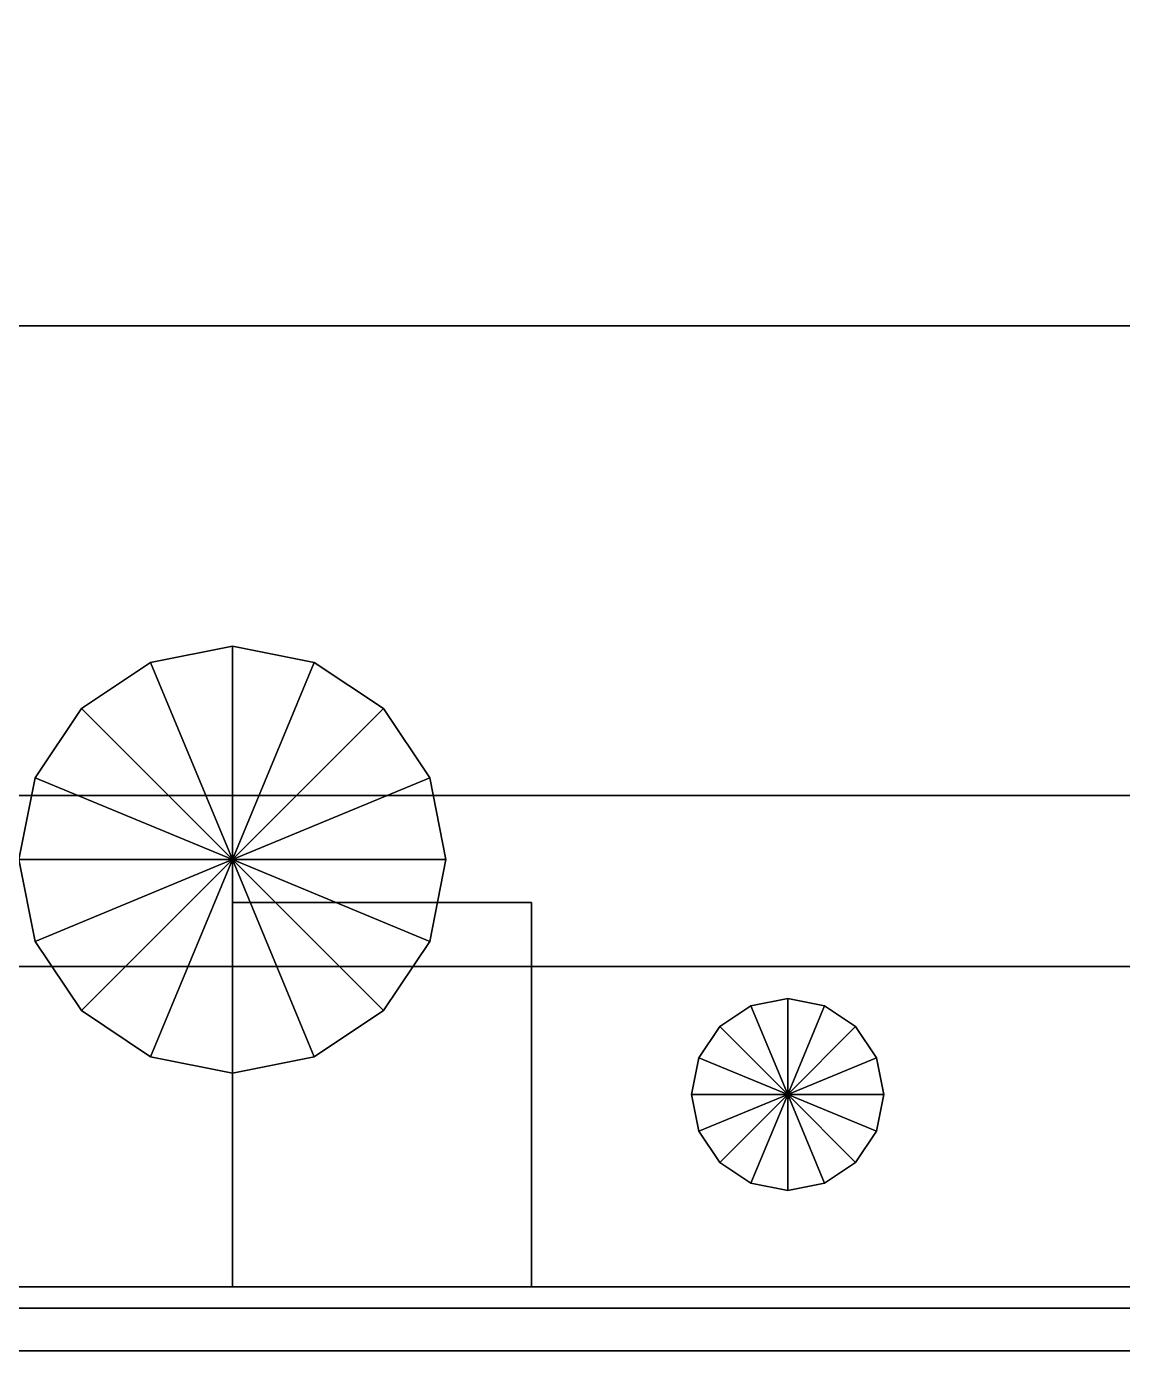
# Model space of a CAD drawing. Header units: millimetres. Extents: x -8000 to 18500, y -500 to 32500.
# Drawn here: x 5804 to 6317, y 210 to 840 of the extents above; entities that cross this region are included whole.
import ezdxf

# ---------------------------------------------------------------- set-up
doc = ezdxf.new("R2010")
doc.units = ezdxf.units.MM
for name, color, linetype in [('3D-COLUMNS', 7, 'Continuous'), ('3D-FINISH', 7, 'Continuous'), ('3D-FURNITURE', 7, 'Continuous'), ('3D-ROOF', 7, 'Continuous'), ('3D-SLABS', 7, 'Continuous')]:
    doc.layers.add(name, color=color, linetype=linetype)

msp = doc.modelspace()

# ---------------------------------------------------------------- linework, layer by layer
at = {"layer": '3D-COLUMNS', "color": 7}
for points in [[(0, 0, 3600), (0, 400, 3600), (10000, 400, 3600), (10000, 0, 3600)], [(0, 400, 3600), (0, 400, 3800), (10000, 400, 3800), (10000, 400, 3600)], [(0, 0, 3800), (10000, 0, 3800), (10000, 400, 3800), (0, 400, 3800)]]:
    msp.add_3dface(points, dxfattribs=at)
at = {"layer": '3D-FINISH', "color": 7}
for points in [[(200, 200, 590), (200, 9800, 590), (9800, 9800, 590), (9800, 200, 590)], [(200, 200, 600), (9800, 200, 600), (9800, 9800, 600), (200, 9800, 600)], [(200, 200, 3990), (200, 9800, 3990), (9800, 9800, 3990), (9800, 200, 3990)], [(200, 200, 4000), (9800, 200, 4000), (9800, 9800, 4000), (200, 9800, 4000)]]:
    msp.add_3dface(points, dxfattribs=at)
at = {"layer": '3D-FURNITURE', "color": 7}
for points in [[(5600, 250, 600), (5600, 700, 600), (6600, 700, 600), (6600, 250, 600)], [(5600, 700, 600), (5600, 700, 1450), (6600, 700, 1450), (6600, 700, 600)], [(5600, 250, 1450), (6600, 250, 1450), (6600, 700, 1450), (5600, 700, 1450)], [(5900, 550, 1450), (5861.73, 542.39, 1450), (5861.73, 542.39, 1730), (5900, 550, 1730)], [(5900, 450, 1730), (5900, 550, 1730), (5861.73, 542.39, 1730), (5900, 450, 1730)], [(5900, 450, 1450), (5861.73, 542.39, 1450), (5900, 550, 1450), (5900, 450, 1450)], [(5938.27, 542.39, 1450), (5900, 550, 1450), (5900, 550, 1730), (5938.27, 542.39, 1730)], [(5900, 450, 1730), (5938.27, 542.39, 1730), (5900, 550, 1730), (5900, 450, 1730)], [(5900, 450, 1450), (5900, 550, 1450), (5938.27, 542.39, 1450), (5900, 450, 1450)], [(5861.73, 542.39, 1450), (5829.29, 520.71, 1450), (5829.29, 520.71, 1730), (5861.73, 542.39, 1730)], [(5900, 450, 1730), (5861.73, 542.39, 1730), (5829.29, 520.71, 1730), (5900, 450, 1730)], [(5900, 450, 1450), (5829.29, 520.71, 1450), (5861.73, 542.39, 1450), (5900, 450, 1450)], [(5900, 450, 1730), (5970.71, 520.71, 1730), (5938.27, 542.39, 1730), (5900, 450, 1730)], [(5900, 450, 1450), (5938.27, 542.39, 1450), (5970.71, 520.71, 1450), (5900, 450, 1450)], [(5970.71, 520.71, 1450), (5938.27, 542.39, 1450), (5938.27, 542.39, 1730), (5970.71, 520.71, 1730)], [(5829.29, 520.71, 1450), (5807.61, 488.27, 1450), (5807.61, 488.27, 1730), (5829.29, 520.71, 1730)], [(5900, 450, 1730), (5829.29, 520.71, 1730), (5807.61, 488.27, 1730), (5900, 450, 1730)], [(5900, 450, 1450), (5807.61, 488.27, 1450), (5829.29, 520.71, 1450), (5900, 450, 1450)], [(5900, 450, 1730), (5992.39, 488.27, 1730), (5970.71, 520.71, 1730), (5900, 450, 1730)], [(5900, 450, 1450), (5970.71, 520.71, 1450), (5992.39, 488.27, 1450), (5900, 450, 1450)], [(5992.39, 488.27, 1450), (5970.71, 520.71, 1450), (5970.71, 520.71, 1730), (5992.39, 488.27, 1730)], [(5807.61, 488.27, 1450), (5800, 450, 1450), (5800, 450, 1730), (5807.61, 488.27, 1730)], [(5900, 450, 1730), (5807.61, 488.27, 1730), (5800, 450, 1730), (5900, 450, 1730)], [(5900, 450, 1450), (5800, 450, 1450), (5807.61, 488.27, 1450), (5900, 450, 1450)], [(5900, 450, 1730), (6000, 450, 1730), (5992.39, 488.27, 1730), (5900, 450, 1730)], [(5900, 450, 1450), (5992.39, 488.27, 1450), (6000, 450, 1450), (5900, 450, 1450)], [(6000, 450, 1450), (5992.39, 488.27, 1450), (5992.39, 488.27, 1730), (6000, 450, 1730)], [(4500, 220, 4350), (4500, 480, 4350), (7700, 480, 4350), (7700, 220, 4350)], [(4500, 480, 4350), (4500, 480, 4375), (7700, 480, 4375), (7700, 480, 4350)], [(4500, 220, 4375), (7700, 220, 4375), (7700, 480, 4375), (4500, 480, 4375)], [(4500, 220, 4800), (4500, 480, 4800), (7700, 480, 4800), (7700, 220, 4800)], [(4500, 480, 4800), (4500, 480, 4825), (7700, 480, 4825), (7700, 480, 4800)], [(4500, 220, 4825), (7700, 220, 4825), (7700, 480, 4825), (4500, 480, 4825)], [(4500, 220, 5250), (4500, 480, 5250), (7700, 480, 5250), (7700, 220, 5250)], [(4500, 480, 5250), (4500, 480, 5275), (7700, 480, 5275), (7700, 480, 5250)], [(4500, 220, 5275), (7700, 220, 5275), (7700, 480, 5275), (4500, 480, 5275)], [(4500, 220, 5700), (4500, 480, 5700), (7700, 480, 5700), (7700, 220, 5700)], [(4500, 480, 5700), (4500, 480, 5725), (7700, 480, 5725), (7700, 480, 5700)], [(4500, 220, 5725), (7700, 220, 5725), (7700, 480, 5725), (4500, 480, 5725)], [(4500, 220, 6150), (4500, 480, 6150), (7700, 480, 6150), (7700, 220, 6150)], [(4500, 480, 6150), (4500, 480, 6175), (7700, 480, 6175), (7700, 480, 6150)], [(4500, 220, 6175), (7700, 220, 6175), (7700, 480, 6175), (4500, 480, 6175)], [(5800, 450, 1450), (5807.61, 411.73, 1450), (5807.61, 411.73, 1730), (5800, 450, 1730)], [(5900, 450, 1730), (5800, 450, 1730), (5807.61, 411.73, 1730), (5900, 450, 1730)], [(5900, 450, 1450), (5807.61, 411.73, 1450), (5800, 450, 1450), (5900, 450, 1450)], [(5900, 450, 1730), (5807.61, 411.73, 1730), (5829.29, 379.29, 1730), (5900, 450, 1730)], [(5900, 450, 1450), (5829.29, 379.29, 1450), (5807.61, 411.73, 1450), (5900, 450, 1450)], [(5900, 450, 1730), (5829.29, 379.29, 1730), (5861.73, 357.61, 1730), (5900, 450, 1730)], [(5900, 450, 1450), (5861.73, 357.61, 1450), (5829.29, 379.29, 1450), (5900, 450, 1450)], [(5900, 450, 1730), (5861.73, 357.61, 1730), (5900, 350, 1730), (5900, 450, 1730)], [(5900, 450, 1450), (5900, 350, 1450), (5861.73, 357.61, 1450), (5900, 450, 1450)], [(5900, 450, 1730), (5900, 350, 1730), (5938.27, 357.61, 1730), (5900, 450, 1730)], [(5900, 450, 1450), (5938.27, 357.61, 1450), (5900, 350, 1450), (5900, 450, 1450)], [(5900, 450, 1730), (5938.27, 357.61, 1730), (5970.71, 379.29, 1730), (5900, 450, 1730)], [(5900, 450, 1450), (5970.71, 379.29, 1450), (5938.27, 357.61, 1450), (5900, 450, 1450)], [(5900, 450, 1730), (5970.71, 379.29, 1730), (5992.39, 411.73, 1730), (5900, 450, 1730)], [(5900, 450, 1450), (5992.39, 411.73, 1450), (5970.71, 379.29, 1450), (5900, 450, 1450)], [(5900, 450, 1730), (5992.39, 411.73, 1730), (6000, 450, 1730), (5900, 450, 1730)], [(5900, 450, 1450), (6000, 450, 1450), (5992.39, 411.73, 1450), (5900, 450, 1450)], [(5992.39, 411.73, 1450), (6000, 450, 1450), (6000, 450, 1730), (5992.39, 411.73, 1730)], [(5900, 250, 4375), (5900, 430, 4375), (6040, 430, 4375), (6040, 250, 4375)], [(5900, 430, 4375), (5900, 430, 4555), (6040, 430, 4555), (6040, 430, 4375)], [(5900, 250, 4375), (5900, 250, 4555), (5900, 430, 4555), (5900, 430, 4375)], [(5900, 250, 4555), (6040, 250, 4555), (6040, 430, 4555), (5900, 430, 4555)], [(5900, 250, 4825), (5900, 430, 4825), (6040, 430, 4825), (6040, 250, 4825)], [(5900, 430, 4825), (5900, 430, 5005), (6040, 430, 5005), (6040, 430, 4825)], [(5900, 250, 4825), (5900, 250, 5005), (5900, 430, 5005), (5900, 430, 4825)], [(5900, 250, 5005), (6040, 250, 5005), (6040, 430, 5005), (5900, 430, 5005)], [(5900, 250, 5275), (5900, 430, 5275), (6040, 430, 5275), (6040, 250, 5275)], [(5900, 430, 5275), (5900, 430, 5455), (6040, 430, 5455), (6040, 430, 5275)], [(5900, 250, 5275), (5900, 250, 5455), (5900, 430, 5455), (5900, 430, 5275)], [(5900, 250, 5455), (6040, 250, 5455), (6040, 430, 5455), (5900, 430, 5455)], [(5900, 250, 5725), (5900, 430, 5725), (6040, 430, 5725), (6040, 250, 5725)], [(5900, 430, 5725), (5900, 430, 5905), (6040, 430, 5905), (6040, 430, 5725)], [(5900, 250, 5725), (5900, 250, 5905), (5900, 430, 5905), (5900, 430, 5725)], [(5900, 250, 5905), (6040, 250, 5905), (6040, 430, 5905), (5900, 430, 5905)], [(5900, 250, 6175), (5900, 430, 6175), (6040, 430, 6175), (6040, 250, 6175)], [(5900, 430, 6175), (5900, 430, 6355), (6040, 430, 6355), (6040, 430, 6175)], [(5900, 250, 6175), (5900, 250, 6355), (5900, 430, 6355), (5900, 430, 6175)], [(5900, 250, 6355), (6040, 250, 6355), (6040, 430, 6355), (5900, 430, 6355)], [(6040, 250, 4375), (6040, 430, 4375), (6040, 430, 4555), (6040, 250, 4555)], [(6040, 250, 4825), (6040, 430, 4825), (6040, 430, 5005), (6040, 250, 5005)], [(6040, 250, 5275), (6040, 430, 5275), (6040, 430, 5455), (6040, 250, 5455)], [(6040, 250, 5725), (6040, 430, 5725), (6040, 430, 5905), (6040, 250, 5905)], [(6040, 250, 6175), (6040, 430, 6175), (6040, 430, 6355), (6040, 250, 6355)], [(5807.61, 411.73, 1450), (5829.29, 379.29, 1450), (5829.29, 379.29, 1730), (5807.61, 411.73, 1730)], [(5970.71, 379.29, 1450), (5992.39, 411.73, 1450), (5992.39, 411.73, 1730), (5970.71, 379.29, 1730)], [(6160, 385, 4375), (6142.78, 381.57, 4375), (6142.78, 381.57, 4515), (6160, 385, 4515)], [(6160, 340, 4515), (6160, 385, 4515), (6142.78, 381.57, 4515), (6160, 340, 4515)], [(6160, 340, 4375), (6142.78, 381.57, 4375), (6160, 385, 4375), (6160, 340, 4375)], [(6160, 385, 4825), (6142.78, 381.57, 4825), (6142.78, 381.57, 4965), (6160, 385, 4965)], [(6160, 340, 4965), (6160, 385, 4965), (6142.78, 381.57, 4965), (6160, 340, 4965)], [(6160, 340, 4825), (6142.78, 381.57, 4825), (6160, 385, 4825), (6160, 340, 4825)], [(6160, 385, 5275), (6142.78, 381.57, 5275), (6142.78, 381.57, 5415), (6160, 385, 5415)], [(6160, 340, 5415), (6160, 385, 5415), (6142.78, 381.57, 5415), (6160, 340, 5415)], [(6160, 340, 5275), (6142.78, 381.57, 5275), (6160, 385, 5275), (6160, 340, 5275)], [(6160, 385, 5725), (6142.78, 381.57, 5725), (6142.78, 381.57, 5865), (6160, 385, 5865)], [(6160, 340, 5865), (6160, 385, 5865), (6142.78, 381.57, 5865), (6160, 340, 5865)], [(6160, 340, 5725), (6142.78, 381.57, 5725), (6160, 385, 5725), (6160, 340, 5725)], [(6160, 385, 6175), (6142.78, 381.57, 6175), (6142.78, 381.57, 6315), (6160, 385, 6315)], [(6160, 340, 6315), (6160, 385, 6315), (6142.78, 381.57, 6315), (6160, 340, 6315)], [(6160, 340, 6175), (6142.78, 381.57, 6175), (6160, 385, 6175), (6160, 340, 6175)], [(6177.22, 381.57, 4375), (6160, 385, 4375), (6160, 385, 4515), (6177.22, 381.57, 4515)], [(6160, 340, 4515), (6177.22, 381.57, 4515), (6160, 385, 4515), (6160, 340, 4515)], [(6160, 340, 4375), (6160, 385, 4375), (6177.22, 381.57, 4375), (6160, 340, 4375)], [(6177.22, 381.57, 4825), (6160, 385, 4825), (6160, 385, 4965), (6177.22, 381.57, 4965)], [(6160, 340, 4965), (6177.22, 381.57, 4965), (6160, 385, 4965), (6160, 340, 4965)], [(6160, 340, 4825), (6160, 385, 4825), (6177.22, 381.57, 4825), (6160, 340, 4825)], [(6177.22, 381.57, 5275), (6160, 385, 5275), (6160, 385, 5415), (6177.22, 381.57, 5415)], [(6160, 340, 5415), (6177.22, 381.57, 5415), (6160, 385, 5415), (6160, 340, 5415)], [(6160, 340, 5275), (6160, 385, 5275), (6177.22, 381.57, 5275), (6160, 340, 5275)], [(6177.22, 381.57, 5725), (6160, 385, 5725), (6160, 385, 5865), (6177.22, 381.57, 5865)], [(6160, 340, 5865), (6177.22, 381.57, 5865), (6160, 385, 5865), (6160, 340, 5865)], [(6160, 340, 5725), (6160, 385, 5725), (6177.22, 381.57, 5725), (6160, 340, 5725)], [(6177.22, 381.57, 6175), (6160, 385, 6175), (6160, 385, 6315), (6177.22, 381.57, 6315)], [(6160, 340, 6315), (6177.22, 381.57, 6315), (6160, 385, 6315), (6160, 340, 6315)], [(6160, 340, 6175), (6160, 385, 6175), (6177.22, 381.57, 6175), (6160, 340, 6175)], [(5829.29, 379.29, 1450), (5861.73, 357.61, 1450), (5861.73, 357.61, 1730), (5829.29, 379.29, 1730)], [(5938.27, 357.61, 1450), (5970.71, 379.29, 1450), (5970.71, 379.29, 1730), (5938.27, 357.61, 1730)], [(6142.78, 381.57, 4375), (6128.18, 371.82, 4375), (6128.18, 371.82, 4515), (6142.78, 381.57, 4515)], [(6160, 340, 4515), (6142.78, 381.57, 4515), (6128.18, 371.82, 4515), (6160, 340, 4515)], [(6160, 340, 4375), (6128.18, 371.82, 4375), (6142.78, 381.57, 4375), (6160, 340, 4375)], [(6142.78, 381.57, 4825), (6128.18, 371.82, 4825), (6128.18, 371.82, 4965), (6142.78, 381.57, 4965)], [(6160, 340, 4965), (6142.78, 381.57, 4965), (6128.18, 371.82, 4965), (6160, 340, 4965)], [(6160, 340, 4825), (6128.18, 371.82, 4825), (6142.78, 381.57, 4825), (6160, 340, 4825)], [(6142.78, 381.57, 5275), (6128.18, 371.82, 5275), (6128.18, 371.82, 5415), (6142.78, 381.57, 5415)], [(6160, 340, 5415), (6142.78, 381.57, 5415), (6128.18, 371.82, 5415), (6160, 340, 5415)], [(6160, 340, 5275), (6128.18, 371.82, 5275), (6142.78, 381.57, 5275), (6160, 340, 5275)], [(6142.78, 381.57, 5725), (6128.18, 371.82, 5725), (6128.18, 371.82, 5865), (6142.78, 381.57, 5865)], [(6160, 340, 5865), (6142.78, 381.57, 5865), (6128.18, 371.82, 5865), (6160, 340, 5865)], [(6160, 340, 5725), (6128.18, 371.82, 5725), (6142.78, 381.57, 5725), (6160, 340, 5725)], [(6142.78, 381.57, 6175), (6128.18, 371.82, 6175), (6128.18, 371.82, 6315), (6142.78, 381.57, 6315)], [(6160, 340, 6315), (6142.78, 381.57, 6315), (6128.18, 371.82, 6315), (6160, 340, 6315)], [(6160, 340, 6175), (6128.18, 371.82, 6175), (6142.78, 381.57, 6175), (6160, 340, 6175)], [(6160, 340, 4515), (6191.82, 371.82, 4515), (6177.22, 381.57, 4515), (6160, 340, 4515)], [(6160, 340, 4375), (6177.22, 381.57, 4375), (6191.82, 371.82, 4375), (6160, 340, 4375)], [(6160, 340, 4965), (6191.82, 371.82, 4965), (6177.22, 381.57, 4965), (6160, 340, 4965)], [(6160, 340, 4825), (6177.22, 381.57, 4825), (6191.82, 371.82, 4825), (6160, 340, 4825)], [(6160, 340, 5415), (6191.82, 371.82, 5415), (6177.22, 381.57, 5415), (6160, 340, 5415)], [(6160, 340, 5275), (6177.22, 381.57, 5275), (6191.82, 371.82, 5275), (6160, 340, 5275)], [(6160, 340, 5865), (6191.82, 371.82, 5865), (6177.22, 381.57, 5865), (6160, 340, 5865)], [(6160, 340, 5725), (6177.22, 381.57, 5725), (6191.82, 371.82, 5725), (6160, 340, 5725)], [(6160, 340, 6315), (6191.82, 371.82, 6315), (6177.22, 381.57, 6315), (6160, 340, 6315)], [(6160, 340, 6175), (6177.22, 381.57, 6175), (6191.82, 371.82, 6175), (6160, 340, 6175)], [(6191.82, 371.82, 4375), (6177.22, 381.57, 4375), (6177.22, 381.57, 4515), (6191.82, 371.82, 4515)], [(6191.82, 371.82, 4825), (6177.22, 381.57, 4825), (6177.22, 381.57, 4965), (6191.82, 371.82, 4965)], [(6191.82, 371.82, 5275), (6177.22, 381.57, 5275), (6177.22, 381.57, 5415), (6191.82, 371.82, 5415)], [(6191.82, 371.82, 5725), (6177.22, 381.57, 5725), (6177.22, 381.57, 5865), (6191.82, 371.82, 5865)], [(6191.82, 371.82, 6175), (6177.22, 381.57, 6175), (6177.22, 381.57, 6315), (6191.82, 371.82, 6315)], [(6128.18, 371.82, 4375), (6118.43, 357.22, 4375), (6118.43, 357.22, 4515), (6128.18, 371.82, 4515)], [(6160, 340, 4515), (6128.18, 371.82, 4515), (6118.43, 357.22, 4515), (6160, 340, 4515)], [(6160, 340, 4375), (6118.43, 357.22, 4375), (6128.18, 371.82, 4375), (6160, 340, 4375)], [(6128.18, 371.82, 4825), (6118.43, 357.22, 4825), (6118.43, 357.22, 4965), (6128.18, 371.82, 4965)], [(6160, 340, 4965), (6128.18, 371.82, 4965), (6118.43, 357.22, 4965), (6160, 340, 4965)], [(6160, 340, 4825), (6118.43, 357.22, 4825), (6128.18, 371.82, 4825), (6160, 340, 4825)], [(6128.18, 371.82, 5275), (6118.43, 357.22, 5275), (6118.43, 357.22, 5415), (6128.18, 371.82, 5415)], [(6160, 340, 5415), (6128.18, 371.82, 5415), (6118.43, 357.22, 5415), (6160, 340, 5415)], [(6160, 340, 5275), (6118.43, 357.22, 5275), (6128.18, 371.82, 5275), (6160, 340, 5275)], [(6128.18, 371.82, 5725), (6118.43, 357.22, 5725), (6118.43, 357.22, 5865), (6128.18, 371.82, 5865)], [(6160, 340, 5865), (6128.18, 371.82, 5865), (6118.43, 357.22, 5865), (6160, 340, 5865)], [(6160, 340, 5725), (6118.43, 357.22, 5725), (6128.18, 371.82, 5725), (6160, 340, 5725)], [(6128.18, 371.82, 6175), (6118.43, 357.22, 6175), (6118.43, 357.22, 6315), (6128.18, 371.82, 6315)], [(6160, 340, 6315), (6128.18, 371.82, 6315), (6118.43, 357.22, 6315), (6160, 340, 6315)], [(6160, 340, 6175), (6118.43, 357.22, 6175), (6128.18, 371.82, 6175), (6160, 340, 6175)], [(6160, 340, 4515), (6201.57, 357.22, 4515), (6191.82, 371.82, 4515), (6160, 340, 4515)], [(6160, 340, 4375), (6191.82, 371.82, 4375), (6201.57, 357.22, 4375), (6160, 340, 4375)], [(6160, 340, 4965), (6201.57, 357.22, 4965), (6191.82, 371.82, 4965), (6160, 340, 4965)], [(6160, 340, 4825), (6191.82, 371.82, 4825), (6201.57, 357.22, 4825), (6160, 340, 4825)], [(6160, 340, 5415), (6201.57, 357.22, 5415), (6191.82, 371.82, 5415), (6160, 340, 5415)], [(6160, 340, 5275), (6191.82, 371.82, 5275), (6201.57, 357.22, 5275), (6160, 340, 5275)], [(6160, 340, 5865), (6201.57, 357.22, 5865), (6191.82, 371.82, 5865), (6160, 340, 5865)], [(6160, 340, 5725), (6191.82, 371.82, 5725), (6201.57, 357.22, 5725), (6160, 340, 5725)], [(6160, 340, 6315), (6201.57, 357.22, 6315), (6191.82, 371.82, 6315), (6160, 340, 6315)], [(6160, 340, 6175), (6191.82, 371.82, 6175), (6201.57, 357.22, 6175), (6160, 340, 6175)], [(6201.57, 357.22, 4375), (6191.82, 371.82, 4375), (6191.82, 371.82, 4515), (6201.57, 357.22, 4515)], [(6201.57, 357.22, 4825), (6191.82, 371.82, 4825), (6191.82, 371.82, 4965), (6201.57, 357.22, 4965)], [(6201.57, 357.22, 5275), (6191.82, 371.82, 5275), (6191.82, 371.82, 5415), (6201.57, 357.22, 5415)], [(6201.57, 357.22, 5725), (6191.82, 371.82, 5725), (6191.82, 371.82, 5865), (6201.57, 357.22, 5865)], [(6201.57, 357.22, 6175), (6191.82, 371.82, 6175), (6191.82, 371.82, 6315), (6201.57, 357.22, 6315)], [(5861.73, 357.61, 1450), (5900, 350, 1450), (5900, 350, 1730), (5861.73, 357.61, 1730)], [(5900, 350, 1450), (5938.27, 357.61, 1450), (5938.27, 357.61, 1730), (5900, 350, 1730)], [(6118.43, 357.22, 4375), (6115, 340, 4375), (6115, 340, 4515), (6118.43, 357.22, 4515)], [(6160, 340, 4515), (6118.43, 357.22, 4515), (6115, 340, 4515), (6160, 340, 4515)], [(6160, 340, 4375), (6115, 340, 4375), (6118.43, 357.22, 4375), (6160, 340, 4375)], [(6118.43, 357.22, 4825), (6115, 340, 4825), (6115, 340, 4965), (6118.43, 357.22, 4965)], [(6160, 340, 4965), (6118.43, 357.22, 4965), (6115, 340, 4965), (6160, 340, 4965)], [(6160, 340, 4825), (6115, 340, 4825), (6118.43, 357.22, 4825), (6160, 340, 4825)], [(6118.43, 357.22, 5275), (6115, 340, 5275), (6115, 340, 5415), (6118.43, 357.22, 5415)], [(6160, 340, 5415), (6118.43, 357.22, 5415), (6115, 340, 5415), (6160, 340, 5415)], [(6160, 340, 5275), (6115, 340, 5275), (6118.43, 357.22, 5275), (6160, 340, 5275)], [(6118.43, 357.22, 5725), (6115, 340, 5725), (6115, 340, 5865), (6118.43, 357.22, 5865)], [(6160, 340, 5865), (6118.43, 357.22, 5865), (6115, 340, 5865), (6160, 340, 5865)], [(6160, 340, 5725), (6115, 340, 5725), (6118.43, 357.22, 5725), (6160, 340, 5725)], [(6118.43, 357.22, 6175), (6115, 340, 6175), (6115, 340, 6315), (6118.43, 357.22, 6315)], [(6160, 340, 6315), (6118.43, 357.22, 6315), (6115, 340, 6315), (6160, 340, 6315)], [(6160, 340, 6175), (6115, 340, 6175), (6118.43, 357.22, 6175), (6160, 340, 6175)], [(6160, 340, 4515), (6205, 340, 4515), (6201.57, 357.22, 4515), (6160, 340, 4515)], [(6160, 340, 4375), (6201.57, 357.22, 4375), (6205, 340, 4375), (6160, 340, 4375)], [(6160, 340, 4965), (6205, 340, 4965), (6201.57, 357.22, 4965), (6160, 340, 4965)], [(6160, 340, 4825), (6201.57, 357.22, 4825), (6205, 340, 4825), (6160, 340, 4825)], [(6160, 340, 5415), (6205, 340, 5415), (6201.57, 357.22, 5415), (6160, 340, 5415)], [(6160, 340, 5275), (6201.57, 357.22, 5275), (6205, 340, 5275), (6160, 340, 5275)], [(6160, 340, 5865), (6205, 340, 5865), (6201.57, 357.22, 5865), (6160, 340, 5865)], [(6160, 340, 5725), (6201.57, 357.22, 5725), (6205, 340, 5725), (6160, 340, 5725)], [(6160, 340, 6315), (6205, 340, 6315), (6201.57, 357.22, 6315), (6160, 340, 6315)], [(6160, 340, 6175), (6201.57, 357.22, 6175), (6205, 340, 6175), (6160, 340, 6175)], [(6205, 340, 4375), (6201.57, 357.22, 4375), (6201.57, 357.22, 4515), (6205, 340, 4515)], [(6205, 340, 4825), (6201.57, 357.22, 4825), (6201.57, 357.22, 4965), (6205, 340, 4965)], [(6205, 340, 5275), (6201.57, 357.22, 5275), (6201.57, 357.22, 5415), (6205, 340, 5415)], [(6205, 340, 5725), (6201.57, 357.22, 5725), (6201.57, 357.22, 5865), (6205, 340, 5865)], [(6205, 340, 6175), (6201.57, 357.22, 6175), (6201.57, 357.22, 6315), (6205, 340, 6315)], [(6115, 340, 4375), (6118.43, 322.78, 4375), (6118.43, 322.78, 4515), (6115, 340, 4515)], [(6160, 340, 4515), (6115, 340, 4515), (6118.43, 322.78, 4515), (6160, 340, 4515)], [(6160, 340, 4375), (6118.43, 322.78, 4375), (6115, 340, 4375), (6160, 340, 4375)], [(6115, 340, 4825), (6118.43, 322.78, 4825), (6118.43, 322.78, 4965), (6115, 340, 4965)], [(6160, 340, 4965), (6115, 340, 4965), (6118.43, 322.78, 4965), (6160, 340, 4965)], [(6160, 340, 4825), (6118.43, 322.78, 4825), (6115, 340, 4825), (6160, 340, 4825)], [(6115, 340, 5275), (6118.43, 322.78, 5275), (6118.43, 322.78, 5415), (6115, 340, 5415)], [(6160, 340, 5415), (6115, 340, 5415), (6118.43, 322.78, 5415), (6160, 340, 5415)], [(6160, 340, 5275), (6118.43, 322.78, 5275), (6115, 340, 5275), (6160, 340, 5275)], [(6115, 340, 5725), (6118.43, 322.78, 5725), (6118.43, 322.78, 5865), (6115, 340, 5865)], [(6160, 340, 5865), (6115, 340, 5865), (6118.43, 322.78, 5865), (6160, 340, 5865)], [(6160, 340, 5725), (6118.43, 322.78, 5725), (6115, 340, 5725), (6160, 340, 5725)], [(6115, 340, 6175), (6118.43, 322.78, 6175), (6118.43, 322.78, 6315), (6115, 340, 6315)], [(6160, 340, 6315), (6115, 340, 6315), (6118.43, 322.78, 6315), (6160, 340, 6315)], [(6160, 340, 6175), (6118.43, 322.78, 6175), (6115, 340, 6175), (6160, 340, 6175)], [(6160, 340, 4515), (6118.43, 322.78, 4515), (6128.18, 308.18, 4515), (6160, 340, 4515)], [(6160, 340, 4375), (6128.18, 308.18, 4375), (6118.43, 322.78, 4375), (6160, 340, 4375)], [(6160, 340, 4965), (6118.43, 322.78, 4965), (6128.18, 308.18, 4965), (6160, 340, 4965)], [(6160, 340, 4825), (6128.18, 308.18, 4825), (6118.43, 322.78, 4825), (6160, 340, 4825)], [(6160, 340, 5415), (6118.43, 322.78, 5415), (6128.18, 308.18, 5415), (6160, 340, 5415)], [(6160, 340, 5275), (6128.18, 308.18, 5275), (6118.43, 322.78, 5275), (6160, 340, 5275)], [(6160, 340, 5865), (6118.43, 322.78, 5865), (6128.18, 308.18, 5865), (6160, 340, 5865)], [(6160, 340, 5725), (6128.18, 308.18, 5725), (6118.43, 322.78, 5725), (6160, 340, 5725)], [(6160, 340, 6315), (6118.43, 322.78, 6315), (6128.18, 308.18, 6315), (6160, 340, 6315)], [(6160, 340, 6175), (6128.18, 308.18, 6175), (6118.43, 322.78, 6175), (6160, 340, 6175)], [(6160, 340, 4515), (6128.18, 308.18, 4515), (6142.78, 298.43, 4515), (6160, 340, 4515)], [(6160, 340, 4375), (6142.78, 298.43, 4375), (6128.18, 308.18, 4375), (6160, 340, 4375)], [(6160, 340, 4965), (6128.18, 308.18, 4965), (6142.78, 298.43, 4965), (6160, 340, 4965)], [(6160, 340, 4825), (6142.78, 298.43, 4825), (6128.18, 308.18, 4825), (6160, 340, 4825)], [(6160, 340, 5415), (6128.18, 308.18, 5415), (6142.78, 298.43, 5415), (6160, 340, 5415)], [(6160, 340, 5275), (6142.78, 298.43, 5275), (6128.18, 308.18, 5275), (6160, 340, 5275)], [(6160, 340, 5865), (6128.18, 308.18, 5865), (6142.78, 298.43, 5865), (6160, 340, 5865)], [(6160, 340, 5725), (6142.78, 298.43, 5725), (6128.18, 308.18, 5725), (6160, 340, 5725)], [(6160, 340, 6315), (6128.18, 308.18, 6315), (6142.78, 298.43, 6315), (6160, 340, 6315)], [(6160, 340, 6175), (6142.78, 298.43, 6175), (6128.18, 308.18, 6175), (6160, 340, 6175)], [(6160, 340, 4515), (6142.78, 298.43, 4515), (6160, 295, 4515), (6160, 340, 4515)], [(6160, 340, 4375), (6160, 295, 4375), (6142.78, 298.43, 4375), (6160, 340, 4375)], [(6160, 340, 4965), (6142.78, 298.43, 4965), (6160, 295, 4965), (6160, 340, 4965)], [(6160, 340, 4825), (6160, 295, 4825), (6142.78, 298.43, 4825), (6160, 340, 4825)], [(6160, 340, 5415), (6142.78, 298.43, 5415), (6160, 295, 5415), (6160, 340, 5415)], [(6160, 340, 5275), (6160, 295, 5275), (6142.78, 298.43, 5275), (6160, 340, 5275)], [(6160, 340, 5865), (6142.78, 298.43, 5865), (6160, 295, 5865), (6160, 340, 5865)], [(6160, 340, 5725), (6160, 295, 5725), (6142.78, 298.43, 5725), (6160, 340, 5725)], [(6160, 340, 6315), (6142.78, 298.43, 6315), (6160, 295, 6315), (6160, 340, 6315)], [(6160, 340, 6175), (6160, 295, 6175), (6142.78, 298.43, 6175), (6160, 340, 6175)], [(6160, 340, 4515), (6160, 295, 4515), (6177.22, 298.43, 4515), (6160, 340, 4515)], [(6160, 340, 4375), (6177.22, 298.43, 4375), (6160, 295, 4375), (6160, 340, 4375)], [(6160, 340, 4515), (6177.22, 298.43, 4515), (6191.82, 308.18, 4515), (6160, 340, 4515)], [(6160, 340, 4375), (6191.82, 308.18, 4375), (6177.22, 298.43, 4375), (6160, 340, 4375)], [(6160, 340, 4515), (6191.82, 308.18, 4515), (6201.57, 322.78, 4515), (6160, 340, 4515)], [(6160, 340, 4375), (6201.57, 322.78, 4375), (6191.82, 308.18, 4375), (6160, 340, 4375)], [(6160, 340, 4515), (6201.57, 322.78, 4515), (6205, 340, 4515), (6160, 340, 4515)], [(6160, 340, 4375), (6205, 340, 4375), (6201.57, 322.78, 4375), (6160, 340, 4375)], [(6160, 340, 4965), (6160, 295, 4965), (6177.22, 298.43, 4965), (6160, 340, 4965)], [(6160, 340, 4825), (6177.22, 298.43, 4825), (6160, 295, 4825), (6160, 340, 4825)], [(6160, 340, 4965), (6177.22, 298.43, 4965), (6191.82, 308.18, 4965), (6160, 340, 4965)], [(6160, 340, 4825), (6191.82, 308.18, 4825), (6177.22, 298.43, 4825), (6160, 340, 4825)], [(6160, 340, 4965), (6191.82, 308.18, 4965), (6201.57, 322.78, 4965), (6160, 340, 4965)], [(6160, 340, 4825), (6201.57, 322.78, 4825), (6191.82, 308.18, 4825), (6160, 340, 4825)], [(6160, 340, 4965), (6201.57, 322.78, 4965), (6205, 340, 4965), (6160, 340, 4965)], [(6160, 340, 4825), (6205, 340, 4825), (6201.57, 322.78, 4825), (6160, 340, 4825)], [(6160, 340, 5415), (6160, 295, 5415), (6177.22, 298.43, 5415), (6160, 340, 5415)], [(6160, 340, 5275), (6177.22, 298.43, 5275), (6160, 295, 5275), (6160, 340, 5275)], [(6160, 340, 5415), (6177.22, 298.43, 5415), (6191.82, 308.18, 5415), (6160, 340, 5415)], [(6160, 340, 5275), (6191.82, 308.18, 5275), (6177.22, 298.43, 5275), (6160, 340, 5275)], [(6160, 340, 5415), (6191.82, 308.18, 5415), (6201.57, 322.78, 5415), (6160, 340, 5415)], [(6160, 340, 5275), (6201.57, 322.78, 5275), (6191.82, 308.18, 5275), (6160, 340, 5275)], [(6160, 340, 5415), (6201.57, 322.78, 5415), (6205, 340, 5415), (6160, 340, 5415)], [(6160, 340, 5275), (6205, 340, 5275), (6201.57, 322.78, 5275), (6160, 340, 5275)], [(6160, 340, 5865), (6160, 295, 5865), (6177.22, 298.43, 5865), (6160, 340, 5865)], [(6160, 340, 5725), (6177.22, 298.43, 5725), (6160, 295, 5725), (6160, 340, 5725)], [(6160, 340, 5865), (6177.22, 298.43, 5865), (6191.82, 308.18, 5865), (6160, 340, 5865)], [(6160, 340, 5725), (6191.82, 308.18, 5725), (6177.22, 298.43, 5725), (6160, 340, 5725)], [(6160, 340, 5865), (6191.82, 308.18, 5865), (6201.57, 322.78, 5865), (6160, 340, 5865)], [(6160, 340, 5725), (6201.57, 322.78, 5725), (6191.82, 308.18, 5725), (6160, 340, 5725)], [(6160, 340, 5865), (6201.57, 322.78, 5865), (6205, 340, 5865), (6160, 340, 5865)], [(6160, 340, 5725), (6205, 340, 5725), (6201.57, 322.78, 5725), (6160, 340, 5725)], [(6160, 340, 6315), (6160, 295, 6315), (6177.22, 298.43, 6315), (6160, 340, 6315)], [(6160, 340, 6175), (6177.22, 298.43, 6175), (6160, 295, 6175), (6160, 340, 6175)], [(6160, 340, 6315), (6177.22, 298.43, 6315), (6191.82, 308.18, 6315), (6160, 340, 6315)], [(6160, 340, 6175), (6191.82, 308.18, 6175), (6177.22, 298.43, 6175), (6160, 340, 6175)], [(6160, 340, 6315), (6191.82, 308.18, 6315), (6201.57, 322.78, 6315), (6160, 340, 6315)], [(6160, 340, 6175), (6201.57, 322.78, 6175), (6191.82, 308.18, 6175), (6160, 340, 6175)], [(6160, 340, 6315), (6201.57, 322.78, 6315), (6205, 340, 6315), (6160, 340, 6315)], [(6160, 340, 6175), (6205, 340, 6175), (6201.57, 322.78, 6175), (6160, 340, 6175)], [(6201.57, 322.78, 4375), (6205, 340, 4375), (6205, 340, 4515), (6201.57, 322.78, 4515)], [(6201.57, 322.78, 4825), (6205, 340, 4825), (6205, 340, 4965), (6201.57, 322.78, 4965)], [(6201.57, 322.78, 5275), (6205, 340, 5275), (6205, 340, 5415), (6201.57, 322.78, 5415)], [(6201.57, 322.78, 5725), (6205, 340, 5725), (6205, 340, 5865), (6201.57, 322.78, 5865)], [(6201.57, 322.78, 6175), (6205, 340, 6175), (6205, 340, 6315), (6201.57, 322.78, 6315)], [(6118.43, 322.78, 4375), (6128.18, 308.18, 4375), (6128.18, 308.18, 4515), (6118.43, 322.78, 4515)], [(6118.43, 322.78, 4825), (6128.18, 308.18, 4825), (6128.18, 308.18, 4965), (6118.43, 322.78, 4965)], [(6118.43, 322.78, 5275), (6128.18, 308.18, 5275), (6128.18, 308.18, 5415), (6118.43, 322.78, 5415)], [(6118.43, 322.78, 5725), (6128.18, 308.18, 5725), (6128.18, 308.18, 5865), (6118.43, 322.78, 5865)], [(6118.43, 322.78, 6175), (6128.18, 308.18, 6175), (6128.18, 308.18, 6315), (6118.43, 322.78, 6315)], [(6191.82, 308.18, 4375), (6201.57, 322.78, 4375), (6201.57, 322.78, 4515), (6191.82, 308.18, 4515)], [(6191.82, 308.18, 4825), (6201.57, 322.78, 4825), (6201.57, 322.78, 4965), (6191.82, 308.18, 4965)], [(6191.82, 308.18, 5275), (6201.57, 322.78, 5275), (6201.57, 322.78, 5415), (6191.82, 308.18, 5415)], [(6191.82, 308.18, 5725), (6201.57, 322.78, 5725), (6201.57, 322.78, 5865), (6191.82, 308.18, 5865)], [(6191.82, 308.18, 6175), (6201.57, 322.78, 6175), (6201.57, 322.78, 6315), (6191.82, 308.18, 6315)], [(6128.18, 308.18, 4375), (6142.78, 298.43, 4375), (6142.78, 298.43, 4515), (6128.18, 308.18, 4515)], [(6128.18, 308.18, 4825), (6142.78, 298.43, 4825), (6142.78, 298.43, 4965), (6128.18, 308.18, 4965)], [(6128.18, 308.18, 5275), (6142.78, 298.43, 5275), (6142.78, 298.43, 5415), (6128.18, 308.18, 5415)], [(6128.18, 308.18, 5725), (6142.78, 298.43, 5725), (6142.78, 298.43, 5865), (6128.18, 308.18, 5865)], [(6128.18, 308.18, 6175), (6142.78, 298.43, 6175), (6142.78, 298.43, 6315), (6128.18, 308.18, 6315)], [(6177.22, 298.43, 4375), (6191.82, 308.18, 4375), (6191.82, 308.18, 4515), (6177.22, 298.43, 4515)], [(6177.22, 298.43, 4825), (6191.82, 308.18, 4825), (6191.82, 308.18, 4965), (6177.22, 298.43, 4965)], [(6177.22, 298.43, 5275), (6191.82, 308.18, 5275), (6191.82, 308.18, 5415), (6177.22, 298.43, 5415)], [(6177.22, 298.43, 5725), (6191.82, 308.18, 5725), (6191.82, 308.18, 5865), (6177.22, 298.43, 5865)], [(6177.22, 298.43, 6175), (6191.82, 308.18, 6175), (6191.82, 308.18, 6315), (6177.22, 298.43, 6315)], [(6142.78, 298.43, 4375), (6160, 295, 4375), (6160, 295, 4515), (6142.78, 298.43, 4515)], [(6142.78, 298.43, 4825), (6160, 295, 4825), (6160, 295, 4965), (6142.78, 298.43, 4965)], [(6142.78, 298.43, 5275), (6160, 295, 5275), (6160, 295, 5415), (6142.78, 298.43, 5415)], [(6142.78, 298.43, 5725), (6160, 295, 5725), (6160, 295, 5865), (6142.78, 298.43, 5865)], [(6142.78, 298.43, 6175), (6160, 295, 6175), (6160, 295, 6315), (6142.78, 298.43, 6315)], [(6160, 295, 4375), (6177.22, 298.43, 4375), (6177.22, 298.43, 4515), (6160, 295, 4515)], [(6160, 295, 4825), (6177.22, 298.43, 4825), (6177.22, 298.43, 4965), (6160, 295, 4965)], [(6160, 295, 5275), (6177.22, 298.43, 5275), (6177.22, 298.43, 5415), (6160, 295, 5415)], [(6160, 295, 5725), (6177.22, 298.43, 5725), (6177.22, 298.43, 5865), (6160, 295, 5865)], [(6160, 295, 6175), (6177.22, 298.43, 6175), (6177.22, 298.43, 6315), (6160, 295, 6315)], [(5600, 250, 600), (6600, 250, 600), (6600, 250, 1450), (5600, 250, 1450)], [(5900, 250, 4375), (6040, 250, 4375), (6040, 250, 4555), (5900, 250, 4555)], [(5900, 250, 4825), (6040, 250, 4825), (6040, 250, 5005), (5900, 250, 5005)], [(5900, 250, 5275), (6040, 250, 5275), (6040, 250, 5455), (5900, 250, 5455)], [(5900, 250, 5725), (6040, 250, 5725), (6040, 250, 5905), (5900, 250, 5905)], [(5900, 250, 6175), (6040, 250, 6175), (6040, 250, 6355), (5900, 250, 6355)], [(4500, 220, 4350), (7700, 220, 4350), (7700, 220, 4375), (4500, 220, 4375)], [(4500, 220, 4800), (7700, 220, 4800), (7700, 220, 4825), (4500, 220, 4825)], [(4500, 220, 5250), (7700, 220, 5250), (7700, 220, 5275), (4500, 220, 5275)], [(4500, 220, 5700), (7700, 220, 5700), (7700, 220, 5725), (4500, 220, 5725)], [(4500, 220, 6150), (7700, 220, 6150), (7700, 220, 6175), (4500, 220, 6175)]]:
    msp.add_3dface(points, dxfattribs=at)
at = {"layer": '3D-ROOF', "color": 7}
for points in [[(0, 0, 7000), (0, 10000, 7000), (10000, 10000, 7000), (10000, 0, 7000)], [(0, 0, 7200), (10000, 0, 7200), (10000, 10000, 7200), (0, 10000, 7200)], [(-40, -40, 7780), (-40, 240, 7780), (10040, 240, 7780), (10040, -40, 7780)], [(-40, 240, 7780), (-40, 240, 7830), (10040, 240, 7830), (10040, 240, 7780)], [(-40, -40, 7830), (10040, -40, 7830), (10040, 240, 7830), (-40, 240, 7830)]]:
    msp.add_3dface(points, dxfattribs=at)
at = {"layer": '3D-SLABS', "color": 7}
for points in [[(0, 0), (0, 10000), (10000, 10000), (10000, 0)], [(0, 0, 600), (10000, 0, 600), (10000, 10000, 600), (0, 10000, 600)], [(0, 0, 3800), (0, 4000, 3800), (10000, 4000, 3800), (10000, 0, 3800)], [(0, 0, 4000), (10000, 0, 4000), (10000, 4000, 4000), (0, 4000, 4000)]]:
    msp.add_3dface(points, dxfattribs=at)

doc.saveas('drawing.dxf')
